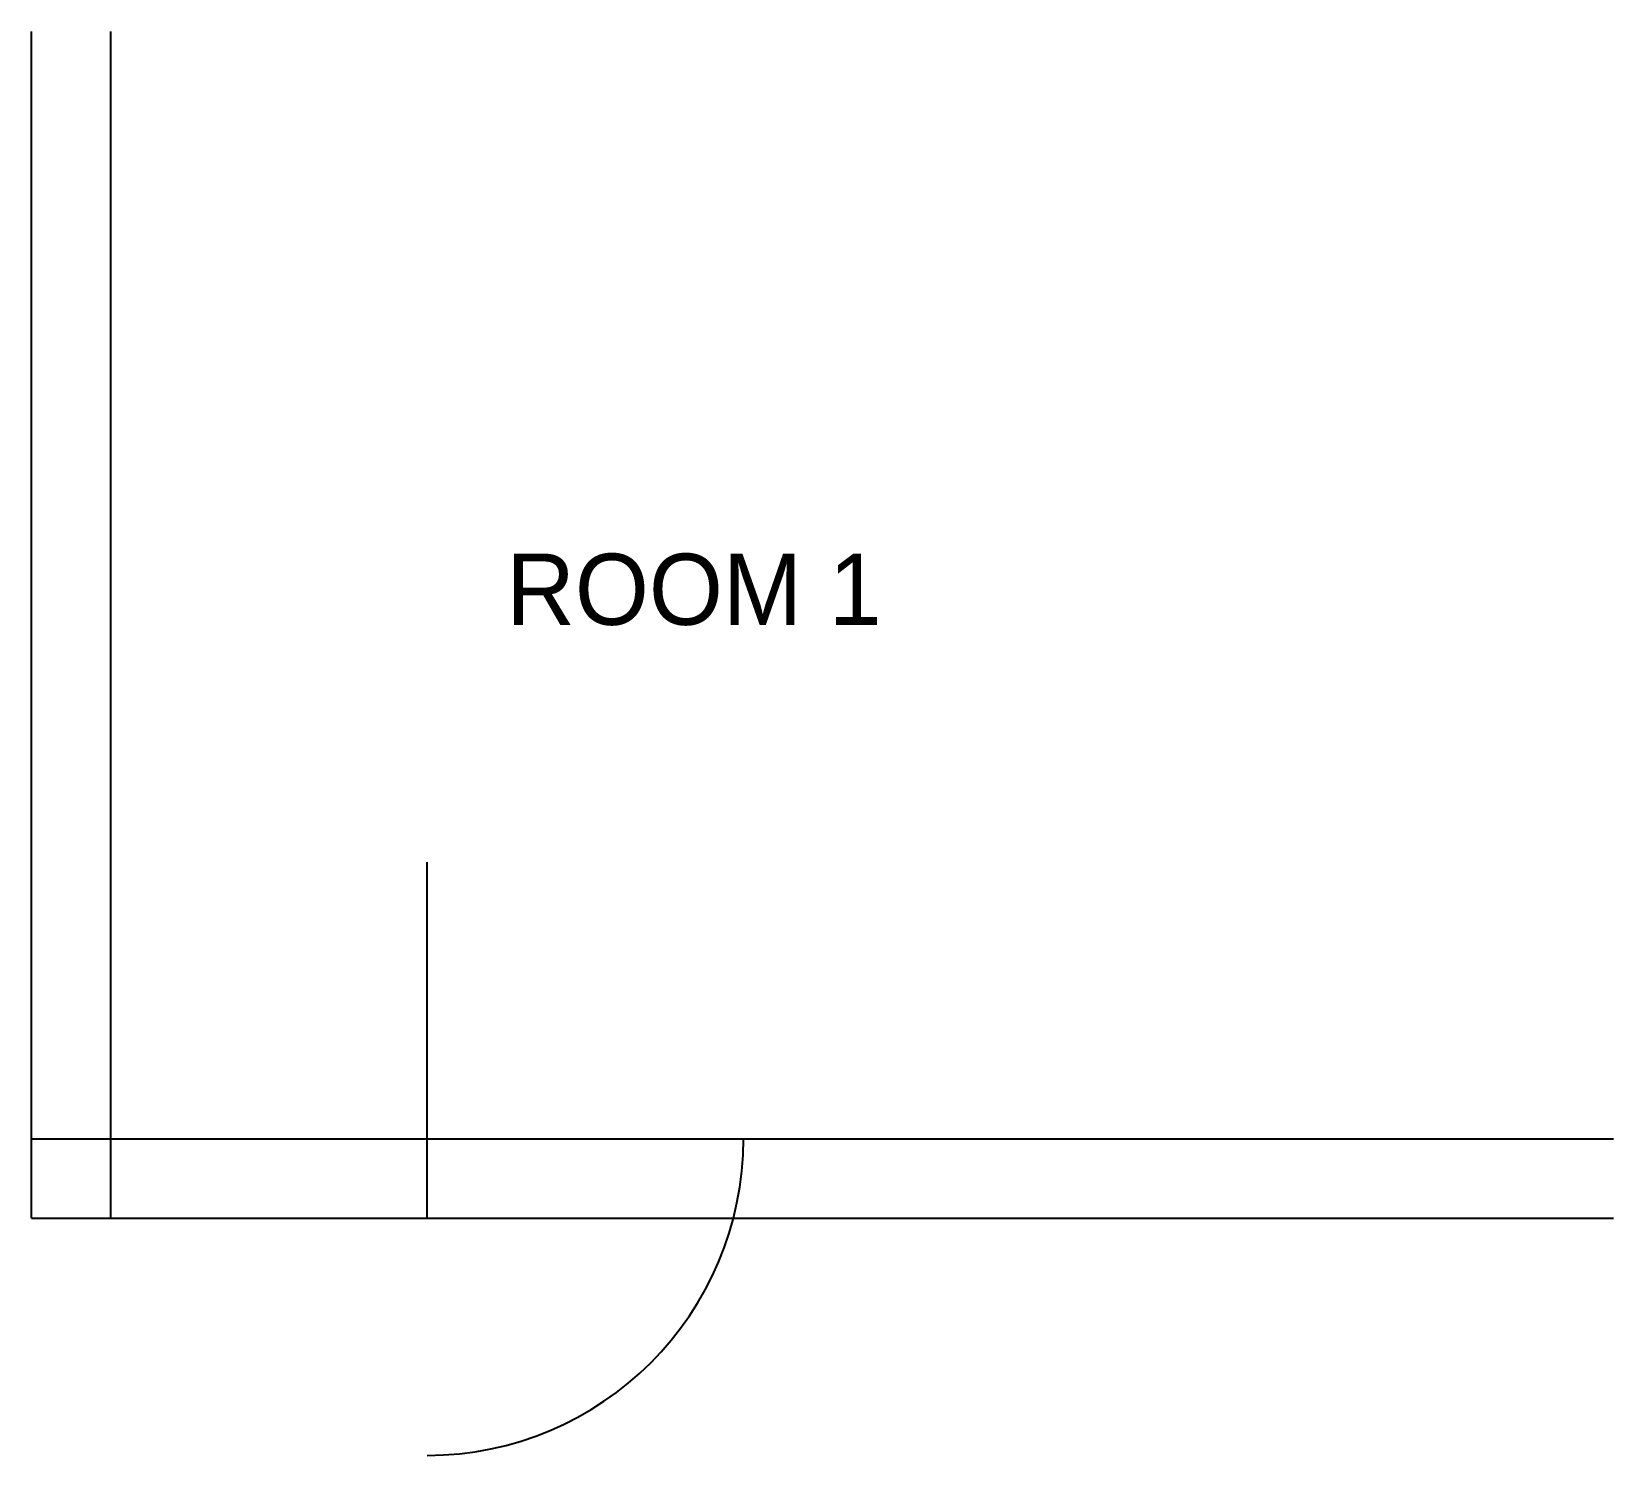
# Model space of a CAD drawing. Header units: millimetres. Extents: x 0 to 4000, y -600 to 3000.
import ezdxf

# ---------------------------------------------------------------- set-up
doc = ezdxf.new("R2010")
doc.units = ezdxf.units.MM

msp = doc.modelspace()

# ---------------------------------------------------------------- linework, layer by layer
for p, q in [((0, 0), (0, 3000)), ((200, 0), (200, 3000)), ((1000, 0), (1000, 900)), ((0, 200), (4000, 200)), ((0, 0), (4000, 0))]:
    msp.add_line(p, q)
msp.add_arc((1000, 200), 800, 270, 360)
at = {"layer": 'WIN'}
msp.add_line((2200, 0), (3000, 0), dxfattribs=at)

# ---------------------------------------------------------------- texts
at = {"layer": 'NOTE'}
msp.add_text('ROOM 1', height=180, dxfattribs=at).set_placement((1200, 1500))

doc.saveas('drawing.dxf')
